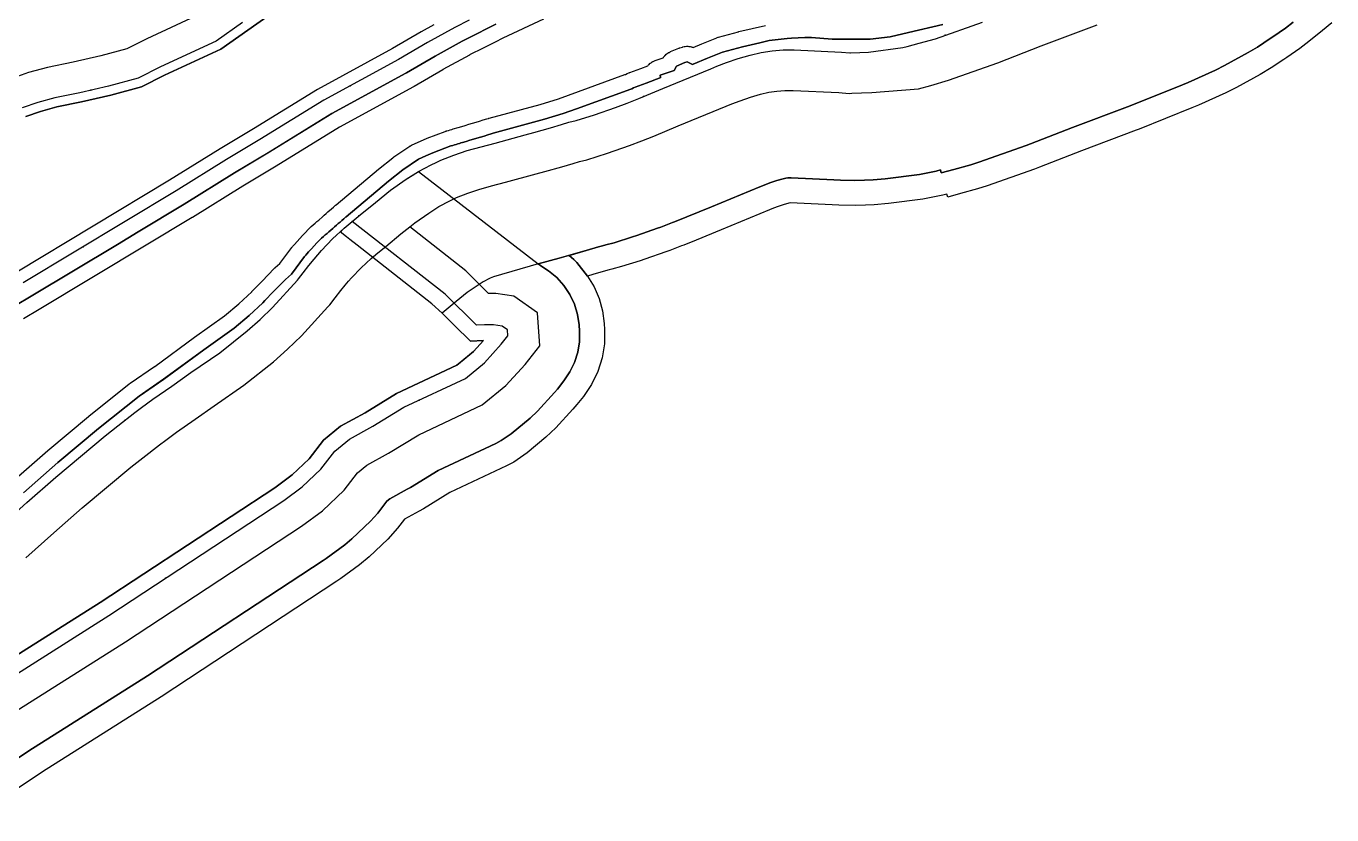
# Model space of a CAD drawing. Header units: inches. Extents: x 87989 to 118156, y 435697 to 451526.
# Drawn here: x 97063.2 to 97481.6, y 442777.4 to 443030.3 of the extents above; entities that cross this region are included whole.
import ezdxf

# ---------------------------------------------------------------- set-up
doc = ezdxf.new("R2010")
doc.units = ezdxf.units.IN
doc.header["$MEASUREMENT"] = 0
for name, color, linetype, true_color in [('As_waterkering_BWK', 7, 'Continuous', 0x7b8981), ('Beschermingszone_BWK', 7, 'Continuous', 0xcf890d), ('Grens_bebouwingsvrije_zone_BWK', 7, 'Continuous', 0x6789ae), ('Kernzone_BWK', 7, 'Continuous', 0xcb89af), ('Referentiepunten_BWK', 7, 'Continuous', 0x178980)]:
    doc.layers.add(name, color=color, linetype=linetype, true_color=true_color)

msp = doc.modelspace()

# ---------------------------------------------------------------- linework, layer by layer
at = {"layer": 'As_waterkering_BWK'}
for points in [[(97205.096, 443032.1836), (97200.5566, 443029.9043), (97191.7315, 443025.0295), (97182.483, 443019.5986), (97158.5635, 443006.5587), (97138.0772, 442993.9133), (97127.3807, 442987.5648), (97111.2063, 442977.4943), (97062.2007, 442947.9534)], [(97345.4283, 443023.766), (97349.3163, 443024.8161), (97354.5112, 443026.277), (97369.6633, 443031.628)], [(97132.5181, 443031.4998), (97124.0597, 443025.5139), (97106.2, 443017.2407), (97099.076, 443013.6139), (97089.5248, 443011.0325), (97080.3292, 443008.9306), (97072.3489, 443007.3346), (97066.9217, 443005.8421), (97061.9311, 443004.0886)], [(97054.2863, 442869.4094), (97063.4368, 442877.5804), (97072.6906, 442885.6367), (97080.5703, 442892.3381), (97088.5119, 442898.9526), (97092.5225, 442902.1374), (97098.0053, 442906.3925), (97100.1547, 442908.006), (97103.775, 442910.6616), (97109.867, 442914.886), (97115.9155, 442919.185), (97125.1878, 442925.5768), (97134.0177, 442932.6353), (97138.121, 442936.274), (97142.1095, 442940.0599), (97150.142, 442948.8866), (97150.4809, 442949.2775), (97151.9841, 442951.1469), (97153.7573, 442953.4988), (97155.4085, 442955.5574), (97156.612, 442956.9803), (97157.8381, 442958.371), (97161.3532, 442962.054), (97165.0672, 442965.5311), (97167.5853, 442967.6851), (97170.2177, 442969.7692), (97175.0607, 442973.7718), (97179.8994, 442977.6515), (97184.9601, 442981.1972), (97188.8778, 442983.6673), (97192.9529, 442985.8727), (97194.5054, 442986.6241), (97196.0724, 442987.3305), (97200.2426, 442988.9471), (97204.4699, 442990.3861), (97208.9292, 442991.595), (97213.4192, 442992.805), (97223.102, 442995.4306), (97225.9009, 442996.2103), (97231.2056, 442997.702), (97234.7595, 442998.7548), (97237.0908, 442999.4654), (97239.3666, 443000.0136), (97245.3359, 443001.8697), (97252.0162, 443004.1974), (97255.7535, 443005.6179), (97259.4563, 443007.0968), (97267.1817, 443010.2957), (97282.531, 443016.6111), (97284.4726, 443017.4255), (97287.5707, 443018.6053), (97291.3566, 443019.887), (97295.1826, 443021.0082), (97298.6832, 443021.8444), (97302.2204, 443022.399), (97305.7418, 443022.681), (97309.2954, 443022.68), (97324.3937, 443021.9625), (97327.1015, 443021.7682), (97327.3371, 443021.7765), (97330.355, 443021.8825), (97333.1385, 443021.9803), (97344.1241, 443023.4138), (97345.4283, 443023.766)], [(97051.518, 442817.1805), (97089.6181, 442841.2576), (97145.7098, 442878.167), (97151.663, 442882.5327), (97157.6161, 442888.2212), (97162.114, 442894.0421), (97166.7442, 442897.8785), (97174.2849, 442901.9796), (97184.2068, 442908.065), (97203.9183, 442917.3254), (97210.0037, 442922.3525), (97215.4277, 442928.3057), (97217.5443, 442930.9515), (97217.4121, 442932.9359), (97215.6923, 442934.1265), (97212.9141, 442934.5234), (97210.0037, 442934.5234), (97207.4902, 442934.3911), (97197.436, 442944.313), (97167.6113, 442967.7057)]]:
    msp.add_lwpolyline(points, dxfattribs=at)
at = {"layer": 'Beschermingszone_BWK'}
for points in [[(97059.0449, 442884.4727), (97070.0879, 442894.1914), (97070.1309, 442894.2305), (97083.1582, 442905.1484), (97083.2031, 442905.1836), (97096.2129, 442915.5781), (97096.252, 442915.6094), (97096.2871, 442915.6367), (97096.4355, 442915.7461), (97096.5117, 442915.8008), (97104.3281, 442921.1445), (97104.3613, 442921.168), (97117.1328, 442930.5156), (97126.7773, 442937.4258), (97131.291, 442941.2461), (97131.3281, 442941.2813), (97135.4434, 442945.0547), (97135.4785, 442945.1133), (97135.5234, 442945.1758), (97135.6738, 442945.3867), (97135.7246, 442945.457), (97135.8281, 442945.582), (97135.9063, 442945.668), (97136.0859, 442945.8516), (97136.1211, 442945.8906), (97138.791, 442948.5586), (97142.6641, 442952.5664), (97142.6934, 442952.5938), (97142.7461, 442952.6445), (97142.9102, 442952.8008), (97142.9863, 442952.8672), (97144.4844, 442954.1602), (97148.3066, 442959.3594), (97148.3359, 442959.3984), (97148.3887, 442959.4648), (97148.5566, 442959.668), (97148.6094, 442959.7305), (97148.6445, 442959.7695), (97149.1055, 442960.2734), (97150.875, 442962.2148), (97151.7598, 442963.1875), (97152.6406, 442964.1602), (97153.5215, 442965.1328), (97153.6172, 442965.2344), (97153.8457, 442965.457), (97153.9512, 442965.5547), (97154.5508, 442966.0742), (97155.7344, 442967.1016), (97156.3262, 442967.6172), (97156.9141, 442968.1289), (97158.0957, 442969.1641), (97158.6875, 442969.6836), (97159.2754, 442970.1992), (97159.8613, 442970.7148), (97161.041, 442971.7539), (97161.6289, 442972.2734), (97162.2148, 442972.793), (97162.3828, 442972.9414), (97162.4043, 442972.9609), (97162.457, 442973.0039), (97162.4824, 442973.0273), (97176.0625, 442984.4063), (97176.1074, 442984.4453), (97180.709, 442988.1211), (97180.748, 442988.1523), (97180.7891, 442988.1836), (97180.9512, 442988.3008), (97181.0332, 442988.3594), (97186.1309, 442991.8008), (97186.2754, 442991.8906), (97186.3086, 442991.9102), (97186.6836, 442992.1172), (97186.793, 442992.1758), (97186.875, 442992.2109), (97191.4375, 442994.2617), (97191.5059, 442994.293), (97191.6465, 442994.3516), (97191.7168, 442994.3789), (97197.4668, 442996.5586), (97197.5527, 442996.5859), (97197.7363, 442996.6484), (97197.8281, 442996.6758), (97197.9746, 442996.7227), (97198.5, 442996.875), (97199.0156, 442997.0273), (97199.5313, 442997.1797), (97200.0508, 442997.332), (97201.6055, 442997.793), (97202.75, 442998.1328), (97203.8965, 442998.4727), (97205.041, 442998.8164), (97206.1875, 442999.1641), (97207.332, 442999.5078), (97208.4766, 442999.8555), (97209.6211, 443000.2031), (97210.7656, 443000.5508), (97211.3516, 443000.7305), (97211.3906, 443000.7422), (97211.4648, 443000.7656), (97211.5039, 443000.7734), (97227.8613, 443005.2148), (97227.9023, 443005.2266), (97233.7031, 443007.0117), (97255.0566, 443014.7539), (97255.2363, 443014.832), (97255.7832, 443015.0664), (97256.3281, 443015.3086), (97256.3848, 443015.332), (97256.5254, 443015.3867), (97256.5898, 443015.4141), (97260.0996, 443016.7227), (97262.375, 443017.5742), (97262.4961, 443017.7344), (97262.6055, 443017.8672), (97262.7168, 443017.9844), (97262.7754, 443018.043), (97263.0723, 443018.3203), (97263.1348, 443018.375), (97263.2598, 443018.4805), (97263.3984, 443018.5781), (97263.7441, 443018.8086), (97263.873, 443018.8867), (97264.0176, 443018.9648), (97264.1133, 443019.0078), (97264.4883, 443019.1758), (97264.541, 443019.1953), (97264.6855, 443019.25), (97267.3164, 443020.1563), (97267.3594, 443020.2227), (97267.4219, 443020.3242), (97267.5176, 443020.457), (97267.5625, 443020.5156), (97267.7871, 443020.7891), (97267.8457, 443020.8594), (97267.957, 443020.9766), (97268.0293, 443021.0469), (97268.291, 443021.2891), (97268.3379, 443021.332), (97268.4629, 443021.4336), (97268.5664, 443021.5117), (97268.8594, 443021.7109), (97268.8887, 443021.7305), (97269.0273, 443021.8164), (97269.1641, 443021.8906), (97269.4863, 443022.0508), (97269.6406, 443022.1211), (97272.3086, 443023.2188), (97272.3984, 443023.2539), (97272.5781, 443023.3203), (97272.6367, 443023.3398), (97272.6699, 443023.3516), (97273.459, 443023.6055), (97273.582, 443023.6445), (97273.6426, 443023.6602), (97274.0137, 443023.7461), (97274.1113, 443023.7695), (97274.2734, 443023.7969), (97274.3887, 443023.8086), (97274.7695, 443023.8398), (97274.8164, 443023.8438), (97274.9805, 443023.8516), (97275.1465, 443023.8438), (97275.5293, 443023.8164), (97275.6855, 443023.8008), (97275.8477, 443023.7773), (97275.9082, 443023.7617), (97276.2793, 443023.6797), (97276.3789, 443023.6563), (97276.5352, 443023.6094), (97276.6426, 443023.5664), (97276.8672, 443023.4805), (97279.6309, 443024.6094), (97284.4512, 443026.5742), (97284.5879, 443026.625), (97284.8672, 443026.7188), (97285.0059, 443026.7617), (97291.3848, 443028.5234), (97291.4238, 443028.5352), (97291.5234, 443028.5586), (97291.5742, 443028.5703), (97300.1055, 443030.5547)], [(97356.9336, 443030.8438), (97345.8867, 443028.2656), (97340, 443026.875), (97333.584, 443026.082), (97328.623, 443026.1484), (97321.4141, 443026.1484), (97314.8066, 443026.6289), (97314.1367, 443026.6797), (97312.6504, 443026.625), (97308.4492, 443026.4805), (97307.0156, 443026.3203), (97301.2383, 443025.6875), (97298.2246, 443024.9844), (97292.707, 443023.7031), (97286.3379, 443021.9414), (97281.5195, 443019.9805), (97276.8848, 443018.0859), (97276.7207, 443018.0195), (97275, 443018.8516), (97274.2109, 443018.5938), (97271.5469, 443017.5), (97270.8203, 443016.0703), (97266.3301, 443014.5313), (97266.4883, 443013.8711), (97266.5098, 443013.7813), (97261.8477, 443012.0391), (97258.3398, 443010.7305), (97257.7754, 443010.4805), (97257.2109, 443010.2383), (97256.8984, 443010.1055), (97239.541, 443003.8125), (97235.291, 443002.2695), (97229.2715, 443000.418), (97212.8125, 442995.9492), (97212.2285, 442995.7695), (97211.0781, 442995.418), (97209.9297, 442995.0703), (97208.7793, 442994.7227), (97207.6309, 442994.375), (97206.4785, 442994.0273), (97205.3281, 442993.6836), (97204.1777, 442993.3398), (97203.0254, 442992.9961), (97202.5059, 442992.8438), (97201.9863, 442992.6914), (97201.4668, 442992.5352), (97200.9453, 442992.3828), (97200.4258, 442992.2305), (97199.9063, 442992.0781), (97199.3848, 442991.9258), (97199.2383, 442991.8828), (97193.4863, 442989.7031), (97191.2441, 442988.6953), (97188.9238, 442987.6523), (97183.8301, 442984.2148), (97179.252, 442980.5586), (97165.6934, 442969.1953), (97165.5293, 442969.0508), (97164.9395, 442968.5273), (97164.3496, 442968.0039), (97163.7578, 442967.4844), (97163.168, 442966.9648), (97162.5742, 442966.4414), (97161.9824, 442965.9219), (97161.3906, 442965.4023), (97160.7969, 442964.8828), (97160.2031, 442964.3633), (97159.6094, 442963.8477), (97159.0156, 442963.3281), (97158.4219, 442962.8125), (97157.8262, 442962.2969), (97157.2305, 442961.7813), (97156.3457, 442960.8008), (97155.4609, 442959.8281), (97154.5742, 442958.8516), (97153.6855, 442957.8789), (97152.7988, 442956.9023), (97152.334, 442956.3945), (97148.1777, 442950.7422), (97146.2598, 442949.0898), (97142.3555, 442945.0547), (97139.6563, 442942.3516), (97139.0625, 442941.5898), (97134.6172, 442937.5117), (97129.8555, 442933.4766), (97120.0645, 442926.4688), (97107.2324, 442917.0742), (97099.334, 442911.6719), (97086.3477, 442901.2969), (97073.3652, 442890.418), (97062.3203, 442880.6953)], [(97043.2417, 442784.0204), (97064.0424, 442797.8875), (97102.0829, 442821.9293), (97158.3527, 442858.9535), (97159.3112, 442859.6197), (97165.2643, 442863.9854), (97167.5527, 442865.9039), (97173.5058, 442871.5924), (97175.8157, 442874.1579), (97178.7533, 442877.9596), (97179.6971, 442878.7416), (97185.2736, 442881.7745), (97186.3099, 442882.3735), (97195.1429, 442887.791), (97213.6982, 442896.5083), (97215.4183, 442897.4069), (97218.5666, 442899.5933), (97224.652, 442904.6204), (97227.0052, 442906.8623), (97232.4292, 442912.8154), (97233.3877, 442913.9377), (97235.5043, 442916.5835), (97237.4297, 442919.3942), (97238.9188, 442922.4584), (97239.9389, 442925.709), (97240.4676, 442929.0746), (97240.4934, 442932.4815), (97240.3611, 442934.4658), (97239.8759, 442937.8732), (97238.8876, 442941.17), (97237.4185, 442944.2824), (97235.5013, 442947.1407), (97233.1791, 442949.681), (97230.5039, 442951.8463), (97228.7841, 442953.0369), (97227.1905, 442954.0516), (97233.9686, 442955.8971), (97236.9519, 442956.7278), (97237.1276, 442956.7773), (97237.1433, 442956.7645), (97237.1603, 442956.7507), (97238.68, 442955.52), (97239.6355, 442954.4746), (97243.0676, 442950.1371), (97245.1636, 442946.6641), (97246.7602, 442942.9351), (97247.827, 442939.0214), (97248.3434, 442934.998), (97248.4757, 442933.0136), (97248.441, 442928.4218), (97247.7283, 442923.8856), (97246.3534, 442919.5043), (97244.3464, 442915.3743), (97241.7513, 442911.586), (97239.6346, 442908.9401), (97238.3428, 442907.4275), (97232.9188, 442901.4743), (97229.747, 442898.4527), (97223.6616, 442893.4256), (97219.4183, 442890.4787), (97217.0998, 442889.2675), (97198.9467, 442880.7392), (97190.4926, 442875.554), (97189.0958, 442874.7466), (97184.4125, 442872.1995), (97182.1459, 442869.2663), (97179.0327, 442865.8085), (97173.0796, 442860.12), (97169.9952, 442857.5341), (97164.0421, 442853.1685), (97162.7502, 442852.2706), (97106.4185, 442815.2064), (97068.3987, 442791.1769), (97047.6793, 442777.3639)]]:
    msp.add_lwpolyline(points, dxfattribs=at)
for points in [[(97228.9023, 443032.5352, 0), (97215.9238, 443026.457, 0), (97215.8906, 443026.4414, 0), (97213.4063, 443025.1836, 0), (97209.5977, 443023.2539, 0), (97205.2422, 443021.0703, 0), (97205.1992, 443021.0469, 0), (97196.6953, 443016.3477, 0), (97196.666, 443016.332, 0), (97187.5215, 443010.9609, 0), (97187.4941, 443010.9453, 0), (97187.3223, 443010.8477, 0), (97187.2871, 443010.8281, 0), (97163.5859, 442997.9063, 0), (97143.2734, 442985.3711, 0), (97143.2363, 442985.3477, 0), (97132.5762, 442979.0195, 0), (97116.4453, 442968.9766, 0), (97116.4141, 442968.957, 0), (97101.668, 442960.0664, 0), (97067.3516, 442939.3828, 0), (97062.3555, 442936.3906, 0)], [(97481.5771, 443031.3856, 0), (97478.5444, 443028.8685, 0), (97474.2034, 443025.3435, 0), (97471.262, 443023.1309, 0), (97467.1734, 443020.2848, 0), (97466.2201, 443019.6374, 0), (97462.1507, 443016.9417, 0), (97458.5792, 443014.7847, 0), (97451.014, 443010.6362, 0), (97447.6358, 443008.9465, 0), (97438.808, 443004.9402, 0), (97436.7263, 443004.0518, 0), (97419.868, 442997.3037, 0), (97418.8426, 442996.9062, 0), (97401.311, 442990.3321, 0), (97387.919, 442985.0799, 0), (97386.3133, 442984.4817, 0), (97371.1612, 442979.1306, 0), (97368.0468, 442978.144, 0), (97362.6027, 442976.6144, 0), (97358.4654, 442975.4956, 0), (97358.2046, 442976.461, 0), (97356.9005, 442976.1088, 0), (97350.4642, 442974.8257, 0), (97339.4787, 442973.3922, 0), (97334.8598, 442973.0105, 0), (97332.0757, 442972.9127, 0), (97328.9791, 442972.8039, 0), (97323.5947, 442972.8938, 0), (97321.4768, 442973.0458, 0), (97307.9506, 442973.6659, 0), (97306.1093, 442973.1496, 0), (97304.1516, 442972.4868, 0), (97302.6733, 442971.9239, 0), (97301.33, 442971.361, 0), (97285.8769, 442965.0023, 0), (97277.9167, 442961.7083, 0), (97273.9282, 442960.1132, 0), (97273.1629, 442959.8149, 0), (97269.4256, 442958.3944, 0), (97268.1394, 442957.926, 0), (97261.4591, 442955.5983, 0), (97259.8847, 442955.0794, 0), (97253.9154, 442953.2233, 0), (97250.8424, 442952.3764, 0), (97249.983, 442952.1693, 0), (97248.8615, 442951.8283, 0), (97244.7967, 442950.6258, 0), (97243.0676, 442950.1371, 0), (97239.6355, 442954.4746, 0), (97238.68, 442955.52, 0), (97237.1603, 442956.7507, 0), (97237.1433, 442956.7645, 0), (97237.1276, 442956.7773, 0), (97242.5777, 442958.3117, 0), (97246.5591, 442959.4898, 0), (97247.8781, 442959.8911, 0), (97248.9688, 442960.1539, 0), (97251.5401, 442960.8625, 0), (97257.5094, 442962.7186, 0), (97258.8268, 442963.1528, 0), (97265.5071, 442965.4805, 0), (97266.5832, 442965.8724, 0), (97270.3205, 442967.293, 0), (97270.9609, 442967.5425, 0), (97274.9027, 442969.1186, 0), (97282.8246, 442972.3972, 0), (97298.2608, 442978.7488, 0), (97299.7018, 442979.3527, 0), (97301.4445, 442980.0163, 0), (97303.7007, 442980.7802, 0), (97305.7173, 442981.3711, 0), (97306.6339, 442981.5901, 0), (97307.2072, 442981.6671, 0), (97308.316, 442981.6803, 0), (97321.953, 442981.0322, 0), (97324.1672, 442980.8733, 0), (97328.6982, 442980.799, 0), (97331.7948, 442980.9078, 0), (97334.5788, 442981.0056, 0), (97338.4435, 442981.325, 0), (97349.4291, 442982.7584, 0), (97354.8145, 442983.832, 0), (97356.1187, 442984.1843, 0), (97356.3794, 442983.2189, 0), (97360.4769, 442984.3267, 0), (97365.8811, 442985.8452, 0), (97368.4972, 442986.674, 0), (97383.6493, 442992.0251, 0), (97384.9981, 442992.5276, 0), (97398.4459, 442997.8017, 0), (97416.0337, 443004.3969, 0), (97416.895, 443004.7307, 0), (97433.7533, 443011.4789, 0), (97435.502, 443012.2252, 0), (97444.3298, 443016.2314, 0), (97447.1675, 443017.6508, 0), (97454.7326, 443021.7993, 0), (97457.7327, 443023.6112, 0), (97461.8021, 443026.3068, 0), (97462.6029, 443026.8507, 0), (97466.6915, 443029.6968, 0), (97469.1623, 443031.5554, 0)], [(97059.7676, 442940.668, 0), (97064.7754, 442943.668, 0), (97092.3926, 442960.3164, 0), (97099.0859, 442964.3516, 0), (97113.8184, 442973.2305, 0), (97129.9785, 442983.293, 0), (97140.666, 442989.6367, 0), (97161.0742, 443002.2344, 0), (97184.877, 443015.207, 0), (97185.0156, 443015.2852, 0), (97194.2051, 443020.6836, 0), (97202.8906, 443025.4805, 0), (97207.3477, 443027.7188, 0), (97211.1484, 443029.6445, 0), (97213.7168, 443030.9453, 0)]]:
    msp.add_polyline3d(points, dxfattribs=at)
at = {"layer": 'Grens_bebouwingsvrije_zone_BWK'}
for points in [[(97119.0282, 443034.2039), (97101.8285, 443026.2364), (97095.4645, 443022.9966), (97087.1052, 443020.7373), (97078.2341, 443018.7097), (97070.0396, 443017.0707), (97063.9349, 443015.3919), (97058.0858, 443013.3369)], [(97193.7773, 443030.7292), (97189.7513, 443028.5054), (97180.5125, 443023.0801), (97156.5542, 443010.0191), (97136.0058, 442997.3353), (97125.3026, 442990.9829), (97109.1166, 442980.9051), (97060.1404, 442951.3821)], [(97186.0703, 442965.9365), (97187.7035, 442967.246), (97192.1608, 442970.369), (97195.4455, 442972.44), (97198.8815, 442974.2995), (97200.0094, 442974.8455), (97201.0966, 442975.3355), (97204.6885, 442976.7279), (97208.2691, 442977.9468), (97212.3214, 442979.0454), (97216.8116, 442980.2555), (97226.5475, 442982.8954), (97229.4049, 442983.6914), (97234.8116, 442985.2118), (97238.5009, 442986.3047), (97240.5112, 442986.9174), (97242.8225, 442987.4742), (97249.4058, 442989.5212), (97256.4653, 442991.9811), (97260.4742, 442993.5048), (97264.3541, 442995.0545), (97272.1416, 442998.2791), (97287.5185, 443004.6058), (97289.3014, 443005.3537), (97291.9697, 443006.3698), (97295.2706, 443007.4872), (97298.5228, 443008.4404), (97301.2041, 443009.0808), (97303.7483, 443009.4797), (97306.2597, 443009.6808), (97308.9848, 443009.6801), (97323.6198, 443008.9846), (97326.8639, 443008.7518), (97327.7937, 443008.7845), (97330.8113, 443008.8905), (97334.2103, 443009.01), (97349.0787, 443010.2503), (97353.0366, 443011.3193), (97358.7417, 443012.9236), (97374.5515, 443018.507), (97388.4182, 443023.9453), (97406.3468, 443030.6683)], [(97056.9634, 442808.7922), (97095.038, 442832.8533), (97151.4188, 442869.9529), (97158.1012, 442874.8533), (97165.0688, 442881.5112), (97169.3485, 442887.0497), (97172.3759, 442889.5581), (97179.2913, 442893.3191), (97188.9616, 442899.2502), (97209.3134, 442908.8115), (97216.9186, 442915.094), (97223.0358, 442921.8081), (97227.7807, 442927.7391), (97227.0691, 442938.4128), (97219.4434, 442943.6922), (97213.6248, 442944.5234), (97211.3725, 442944.6093), (97204.0551, 442951.8303), (97186.0703, 442965.9365)], [(97063.0138, 442859.7741), (97072.0346, 442867.8292), (97081.1699, 442875.7825), (97088.9415, 442882.3919), (97096.7151, 442888.8664), (97100.5501, 442891.9118), (97105.8933, 442896.0586), (97107.9017, 442897.5663), (97111.3248, 442900.0771), (97117.3368, 442904.2461), (97123.3707, 442908.5347), (97132.9453, 442915.1349), (97142.3943, 442922.6883), (97146.911, 442926.6935), (97151.4042, 442930.9585), (97159.8622, 442940.2529), (97160.4611, 442940.9437), (97162.2423, 442943.1586), (97164.0203, 442945.517), (97165.4436, 442947.2914), (97166.4515, 442948.4831), (97167.4196, 442949.5811), (97170.5049, 442952.8139), (97173.7391, 442955.8418), (97175.8483, 442957.646), (97178.3942, 442959.6617), (97183.2681, 442963.6897), (97186.0703, 442965.9365)]]:
    msp.add_lwpolyline(points, dxfattribs=at)
at = {"layer": 'Kernzone_BWK'}
for points in [[(97469.1641, 443031.5547), (97466.6914, 443029.6953), (97462.6016, 443026.8516), (97461.8008, 443026.3086), (97457.7344, 443023.6094), (97454.7344, 443021.8008), (97447.168, 443017.6523), (97444.3281, 443016.2305), (97435.5039, 443012.2266), (97433.7539, 443011.4805), (97416.8945, 443004.7305), (97416.0352, 443004.3984), (97398.4453, 442997.8008), (97385, 442992.5273), (97383.6484, 442992.0234), (97368.4961, 442986.6758), (97365.8828, 442985.8438), (97360.4766, 442984.3281), (97356.3789, 442983.2188), (97356.1172, 442984.1836), (97354.8164, 442983.832), (97349.4297, 442982.7578), (97338.4453, 442981.3242), (97334.5781, 442981.0039), (97331.793, 442980.9063), (97328.6992, 442980.8008), (97324.168, 442980.875), (97321.9531, 442981.0312), (97308.3164, 442981.6797), (97307.207, 442981.668), (97306.6328, 442981.5898), (97305.7188, 442981.3711), (97303.6992, 442980.7813), (97301.4453, 442980.0156), (97299.7031, 442979.3516), (97298.2617, 442978.75), (97282.8242, 442972.3984), (97274.9023, 442969.1172), (97270.9609, 442967.543), (97270.3203, 442967.293), (97266.582, 442965.8711), (97265.5078, 442965.4805), (97258.8281, 442963.1523), (97257.5078, 442962.7188), (97251.5391, 442960.8633), (97248.9688, 442960.1523), (97247.8789, 442959.8906), (97246.5586, 442959.4883), (97242.5781, 442958.3125), (97236.9531, 442956.7266), (97233.9688, 442955.8984), (97227.191, 442954.0512), (97212.9336, 442949.9587), (97211.8683, 442949.4781), (97211.6514, 442949.3731), (97209.5927, 442948.2586), (97207.667, 442947.0447), (97204.5116, 442944.8344), (97200.9485, 442941.9769), (97196.4287, 442938.241), (97200.4564, 442934.3075), (97205.5485, 442929.2822), (97209.7544, 442929.503), (97206.5465, 442925.9822), (97202.1685, 442922.3653), (97201.2203, 442921.5819), (97181.8297, 442912.4724), (97171.7819, 442906.3103), (97163.928, 442902.0391), (97158.4966, 442897.538), (97153.8897, 442891.5761), (97148.4439, 442886.3726), (97142.8554, 442882.274), (97086.908, 442845.4602), (97048.7953, 442821.3751)], [(97063.0845, 443001.3145), (97067.818, 443002.977), (97073.0419, 443004.4142), (97080.9575, 443005.9973), (97090.2508, 443008.1215), (97100.1594, 443010.7992), (97107.5115, 443014.5423), (97125.5695, 443022.907), (97134.2384, 443029.0423), (97141.0903, 443033.7861)], [(97141.0903, 443033.7861), (97134.2384, 443029.0423), (97125.5695, 443022.907), (97107.5115, 443014.5423), (97100.1594, 443010.7992), (97090.2508, 443008.1215), (97080.9575, 443005.9973), (97073.0419, 443004.4142), (97067.818, 443002.977), (97063.0845, 443001.3145)], [(97213.7188, 443030.9453), (97211.1484, 443029.6445), (97207.3477, 443027.7188), (97202.8906, 443025.4805), (97194.207, 443020.6836), (97185.0156, 443015.2852), (97184.875, 443015.207), (97161.0742, 443002.2344), (97140.668, 442989.6367), (97129.9766, 442983.293), (97113.8164, 442973.2305), (97099.0859, 442964.3516), (97092.3945, 442960.3164), (97064.7773, 442943.668), (97059.7695, 442940.668)], [(97062.3203, 442880.6953), (97073.3672, 442890.418), (97086.3477, 442901.2969), (97099.332, 442911.6719), (97107.2344, 442917.0742), (97120.0664, 442926.4688), (97129.8555, 442933.4766), (97134.6172, 442937.5117), (97139.0625, 442941.5898), (97139.6563, 442942.3516), (97142.3555, 442945.0547), (97146.2578, 442949.0898), (97148.1758, 442950.7422), (97152.3359, 442956.3945), (97152.7969, 442956.9023), (97153.6875, 442957.8789), (97154.5742, 442958.8516), (97155.4609, 442959.8281), (97156.3477, 442960.8008), (97157.2305, 442961.7813), (97157.8242, 442962.2969), (97158.4219, 442962.8125), (97159.0156, 442963.3281), (97159.6094, 442963.8477), (97160.2031, 442964.3633), (97160.7969, 442964.8828), (97161.3906, 442965.4023), (97161.9844, 442965.9219), (97162.5742, 442966.4414), (97163.168, 442966.9648), (97163.7578, 442967.4844), (97164.3477, 442968.0039), (97164.9414, 442968.5273), (97165.5313, 442969.0508), (97165.6953, 442969.1953), (97179.25, 442980.5586), (97183.8281, 442984.2148), (97188.9219, 442987.6523), (97191.2461, 442988.6953), (97193.4883, 442989.7031), (97199.2383, 442991.8828), (97199.3867, 442991.9258), (97199.9063, 442992.0781), (97200.4258, 442992.2305), (97200.9453, 442992.3828), (97201.4648, 442992.5352), (97201.9844, 442992.6914), (97202.5078, 442992.8438), (97203.0273, 442992.9961), (97204.1797, 442993.3398), (97205.3281, 442993.6836), (97206.4805, 442994.0273), (97207.6289, 442994.375), (97208.7813, 442994.7227), (97209.9297, 442995.0703), (97211.0781, 442995.418), (97212.2266, 442995.7695), (97212.8125, 442995.9492), (97229.2734, 443000.418), (97235.293, 443002.2695), (97239.543, 443003.8125), (97256.8984, 443010.1055), (97257.2109, 443010.2383), (97257.7773, 443010.4805), (97258.3398, 443010.7305), (97261.8477, 443012.0391), (97266.5117, 443013.7813), (97266.4883, 443013.8711), (97266.3281, 443014.5313), (97270.8203, 443016.0703), (97271.5469, 443017.5), (97274.2109, 443018.5938), (97275, 443018.8516), (97276.7188, 443018.0195), (97276.8828, 443018.0859), (97281.5195, 443019.9805), (97286.3359, 443021.9414), (97292.707, 443023.7031), (97298.2227, 443024.9844), (97301.2383, 443025.6875), (97307.0156, 443026.3203), (97308.4492, 443026.4805), (97312.6523, 443026.625), (97314.1367, 443026.6797), (97314.8086, 443026.6289), (97321.4141, 443026.1484), (97328.625, 443026.1484), (97333.5859, 443026.082), (97340, 443026.875), (97345.8867, 443028.2656), (97356.9336, 443030.8438)], [(97048.7953, 442821.3751), (97086.908, 442845.4602), (97142.8554, 442882.274), (97148.4439, 442886.3726), (97153.8897, 442891.5761), (97158.4966, 442897.538), (97163.928, 442902.0391), (97171.7819, 442906.3103), (97181.8297, 442912.4724), (97201.2203, 442921.5819), (97206.5465, 442925.9822), (97209.7544, 442929.503), (97205.5485, 442929.2822), (97200.4564, 442934.3075), (97196.4287, 442938.241), (97193.2058, 442941.2764), (97169.2764, 442960.0452), (97166.9008, 442961.9085), (97165.7941, 442962.7766), (97163.7975, 442964.3425), (97164.1697, 442964.691), (97165.067, 442965.531), (97167.585, 442967.685), (97167.611, 442967.706), (97170.218, 442969.769), (97175.061, 442973.772), (97179.899, 442977.652), (97184.96, 442981.197), (97186.8424, 442982.3837), (97188.878, 442983.667), (97227.1908, 442954.0512), (97228.7852, 442953.0352), (97230.5039, 442951.8477), (97233.1797, 442949.6797), (97235.5, 442947.1406), (97237.418, 442944.2813), (97238.8867, 442941.1719), (97239.875, 442937.875), (97240.3594, 442934.4648), (97240.4922, 442932.4805), (97240.4688, 442929.0742), (97239.9375, 442925.7109), (97238.918, 442922.457), (97237.4297, 442919.3945), (97235.5039, 442916.582), (97233.3867, 442913.9375), (97232.4297, 442912.8164), (97227.0039, 442906.8633), (97224.6523, 442904.6211), (97218.5664, 442899.5938), (97215.418, 442897.4063), (97213.6992, 442896.5078), (97195.1445, 442887.7891), (97186.3086, 442882.375), (97185.2734, 442881.7734), (97179.6953, 442878.7422), (97178.7539, 442877.9609), (97175.8164, 442874.1563), (97173.5039, 442871.5938), (97167.5508, 442865.9023), (97165.2656, 442863.9844), (97159.3125, 442859.6211), (97158.3516, 442858.9531), (97102.082, 442821.9297), (97064.043, 442797.8867), (97043.2422, 442784.0195)]]:
    msp.add_lwpolyline(points, dxfattribs=at)
at = {"layer": 'Referentiepunten_BWK'}
for p in [(97357.6265, 443027.3772), (97167.0226, 443011.1703), (97083.8451, 443009.7343), (97260.9878, 443007.731), (97169.8122, 442969.4481), (97167.6113, 442967.7057), (97081.4035, 442959.5289), (97189.1464, 442910.3856), (97094.8823, 442903.9688), (97107.8395, 442853.2476)]:
    msp.add_point(p, dxfattribs=at)

doc.saveas('drawing.dxf')
